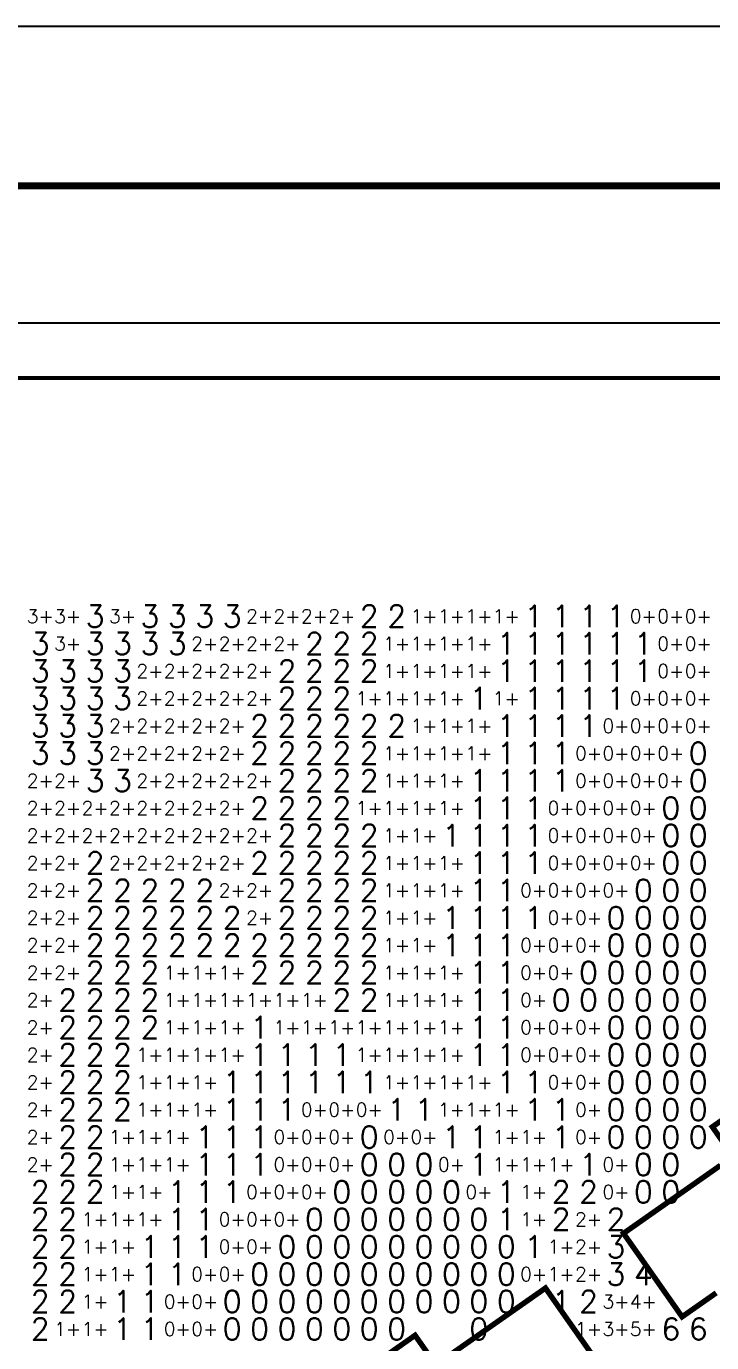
# Model space of a CAD drawing. Extents: x 36524853 to 36525459, y 2743936 to 2747542.
# Drawn here: x 36524979.2 to 36525041.7, y 2746994.5 to 2747114.6 of the extents above; entities that cross this region are included whole.
import ezdxf
from ezdxf.enums import TextEntityAlignment as Align

# ---------------------------------------------------------------- set-up
doc = ezdxf.new("R2010")
doc.units = 0
doc.header["$LTSCALE"] = 1000
doc.header["$MEASUREMENT"] = 0
for name, color, linetype in [('0-规划建筑', 34, 'Continuous'), ('_0', 7, 'Continuous'), ('A0-11 图框-粗线', 16, 'Continuous'), ('A0-13 图框-细线', 7, 'Continuous'), ('TG_SUNTESTE', 7, 'Continuous'), ('立面', 255, 'Continuous')]:
    doc.layers.add(name, color=color, linetype=linetype)
doc.layers.add('yichutu', color=7, linetype='Continuous', true_color=0xffffff, plot=False)
doc.styles.add('_TCH_SUNANA', font='SIMPLEX', dxfattribs={"width": 0.8, "bigfont": 'HZTXT'})

# ---------------------------------------------------------------- blocks, each defined once
blk = doc.blocks.new('33')
at = {"layer": 'Defpoints'}
blk.add_lwpolyline([(36502158.808, 2731665.999), (36502400.933, 2731665.999), (36502400.933, 2731494.799), (36502158.808, 2731494.799)], close=True, dxfattribs=at)
at = {"layer": '立面', "color": 7, "const_width": 0.407}
blk.add_lwpolyline([(36502158.808, 2731656.815), (36502400.933, 2731656.821)], dxfattribs=at)
blk = doc.blocks.new('yct-420-297-420-297-1-3000.0')
at = {"layer": 'yichutu', "color": 7, "linetype": 'Continuous', "true_color": 0xffffff}
blk.add_lwpolyline([(0, 0), (0, 297), (420, 297), (420, 0)], close=True, dxfattribs=at)
blk = doc.blocks.new('A$C6202001D')
at = {"layer": 'A0-11 图框-粗线', "const_width": 70}
blk.add_lwpolyline([(58400, 41000), (2500, 41000), (2500, 1000), (58400, 1000)], close=True, dxfattribs=at)
at = {"layer": 'A0-13 图框-细线'}
blk.add_lwpolyline([(59400, 42000), (0, 42000), (0, 0), (59400, 0)], close=True, dxfattribs=at)

msp = doc.modelspace()

# ---------------------------------------------------------------- linework, layer by layer
at = {"layer": '0-规划建筑', "const_width": 0.5}
for points in [[(36525048.02, 2747018.57), (36525041.8, 2747014.21), (36525043.35, 2747012)], [(36525042.54, 2747010.7), (36525033.7, 2747004.5), (36525035.54, 2747001.88), (36525035.54, 2747001.88), (36525039.04, 2746996.89), (36525042.15, 2746999.07)], [(36525017.73, 2746993.31), (36525026.58, 2746999.51), (36525028.41, 2746996.89), (36525028.41, 2746996.89), (36525031.92, 2746991.89)], [(36525008.47, 2746990.84), (36525014.69, 2746995.2), (36525016.24, 2746992.99)]]:
    msp.add_lwpolyline(points, dxfattribs=at)

# ---------------------------------------------------------------- block references
at = {"xscale": 0.005, "yscale": 0.005, "zscale": 0.005}
msp.add_blockref('A$C6202001D', (36524893.16, 2746877.5), dxfattribs=at)
at = {"layer": '_0', "xscale": 1.583838383838384, "yscale": 1.583838383838384, "zscale": 1.583838383838384}
msp.add_blockref('33', (-21288666.55, -1579402.89), dxfattribs=at)
at = {"layer": 'yichutu', "linetype": 'Continuous', "xscale": 0.9129735061014543, "yscale": 0.9129735061014543, "zscale": 0.9129735061014543}
msp.add_blockref('yct-420-297-420-297-1-3000.0', (36524853.67, 2746843.42), dxfattribs=at)

# ---------------------------------------------------------------- texts
at = {"layer": 'TG_SUNTESTE', "color": 4, "style": '_TCH_SUNANA'}
for s, height, p in [('3+', 1.25, (36524980.51, 2747060.78)), ('3+', 1.25, (36524983.01, 2747060.78)), ('3', 2, (36524985.51, 2747060.78)), ('3+', 1.25, (36524988.01, 2747060.78)), ('3', 2, (36524990.51, 2747060.78)), ('3', 2, (36524993.01, 2747060.78)), ('3', 2, (36524995.51, 2747060.78)), ('3', 2, (36524998.01, 2747060.78)), ('3', 2, (36524980.51, 2747058.28)), ('3+', 1.25, (36524983.01, 2747058.28)), ('3', 2, (36524985.51, 2747058.28)), ('3', 2, (36524988.01, 2747058.28)), ('3', 2, (36524990.51, 2747058.28)), ('3', 2, (36524993.01, 2747058.28)), ('3', 2, (36524980.51, 2747055.78)), ('3', 2, (36524983.01, 2747055.78)), ('3', 2, (36524985.51, 2747055.78)), ('3', 2, (36524988.01, 2747055.78)), ('3', 2, (36524980.51, 2747053.28)), ('3', 2, (36524983.01, 2747053.28)), ('3', 2, (36524985.51, 2747053.28)), ('3', 2, (36524988.01, 2747053.28)), ('3', 2, (36524980.51, 2747050.78)), ('3', 2, (36524983.01, 2747050.78)), ('3', 2, (36524985.51, 2747050.78)), ('3', 2, (36524980.51, 2747048.28)), ('3', 2, (36524983.01, 2747048.28)), ('3', 2, (36524985.51, 2747048.28)), ('3', 2, (36524985.51, 2747045.78)), ('3', 2, (36524988.01, 2747045.78)), ('3', 2, (36525033.01, 2747003.28)), ('3', 2, (36525033.01, 2747000.78)), ('3+', 1.25, (36525033.01, 2746998.28)), ('3+', 1.25, (36525033.01, 2746995.78))]:
    msp.add_text(s, height=height, dxfattribs=at).set_placement(p, align=Align.MIDDLE_CENTER)
at = {"layer": 'TG_SUNTESTE', "color": 3, "style": '_TCH_SUNANA'}
for s, height, p in [('2+', 1.25, (36525000.51, 2747060.78)), ('2+', 1.25, (36525003.01, 2747060.78)), ('2+', 1.25, (36525005.51, 2747060.78)), ('2+', 1.25, (36525008.01, 2747060.78)), ('2', 2, (36525010.51, 2747060.78)), ('2', 2, (36525013.01, 2747060.78)), ('2+', 1.25, (36524995.51, 2747058.28)), ('2+', 1.25, (36524998.01, 2747058.28)), ('2+', 1.25, (36525000.51, 2747058.28)), ('2+', 1.25, (36525003.01, 2747058.28)), ('2', 2, (36525005.51, 2747058.28)), ('2', 2, (36525008.01, 2747058.28)), ('2', 2, (36525010.51, 2747058.28)), ('2+', 1.25, (36524990.51, 2747055.78)), ('2+', 1.25, (36524993.01, 2747055.78)), ('2+', 1.25, (36524995.51, 2747055.78)), ('2+', 1.25, (36524998.01, 2747055.78)), ('2+', 1.25, (36525000.51, 2747055.78)), ('2', 2, (36525003.01, 2747055.78)), ('2', 2, (36525005.51, 2747055.78)), ('2', 2, (36525008.01, 2747055.78)), ('2', 2, (36525010.51, 2747055.78)), ('2+', 1.25, (36524990.51, 2747053.28)), ('2+', 1.25, (36524993.01, 2747053.28)), ('2+', 1.25, (36524995.51, 2747053.28)), ('2+', 1.25, (36524998.01, 2747053.28)), ('2+', 1.25, (36525000.51, 2747053.28)), ('2', 2, (36525003.01, 2747053.28)), ('2', 2, (36525005.51, 2747053.28)), ('2', 2, (36525008.01, 2747053.28)), ('2+', 1.25, (36524988.01, 2747050.78)), ('2+', 1.25, (36524990.51, 2747050.78)), ('2+', 1.25, (36524993.01, 2747050.78)), ('2+', 1.25, (36524995.51, 2747050.78)), ('2+', 1.25, (36524998.01, 2747050.78)), ('2', 2, (36525000.51, 2747050.78)), ('2', 2, (36525003.01, 2747050.78)), ('2', 2, (36525005.51, 2747050.78)), ('2', 2, (36525008.01, 2747050.78)), ('2', 2, (36525010.51, 2747050.78)), ('2', 2, (36525013.01, 2747050.78)), ('2+', 1.25, (36524988.01, 2747048.28)), ('2+', 1.25, (36524990.51, 2747048.28)), ('2+', 1.25, (36524993.01, 2747048.28)), ('2+', 1.25, (36524995.51, 2747048.28)), ('2+', 1.25, (36524998.01, 2747048.28)), ('2', 2, (36525000.51, 2747048.28)), ('2', 2, (36525003.01, 2747048.28)), ('2', 2, (36525005.51, 2747048.28)), ('2', 2, (36525008.01, 2747048.28)), ('2', 2, (36525010.51, 2747048.28)), ('2+', 1.25, (36524980.51, 2747045.78)), ('2+', 1.25, (36524983.01, 2747045.78)), ('2+', 1.25, (36524990.51, 2747045.78)), ('2+', 1.25, (36524993.01, 2747045.78)), ('2+', 1.25, (36524995.51, 2747045.78)), ('2+', 1.25, (36524998.01, 2747045.78)), ('2+', 1.25, (36525000.51, 2747045.78)), ('2', 2, (36525003.01, 2747045.78)), ('2', 2, (36525005.51, 2747045.78)), ('2', 2, (36525008.01, 2747045.78)), ('2', 2, (36525010.51, 2747045.78)), ('2+', 1.25, (36524980.51, 2747043.28)), ('2+', 1.25, (36524983.01, 2747043.28)), ('2+', 1.25, (36524985.51, 2747043.28)), ('2+', 1.25, (36524988.01, 2747043.28)), ('2+', 1.25, (36524990.51, 2747043.28)), ('2+', 1.25, (36524993.01, 2747043.28)), ('2+', 1.25, (36524995.51, 2747043.28)), ('2+', 1.25, (36524998.01, 2747043.28)), ('2', 2, (36525000.51, 2747043.28)), ('2', 2, (36525003.01, 2747043.28)), ('2', 2, (36525005.51, 2747043.28)), ('2', 2, (36525008.01, 2747043.28)), ('2', 2, (36525003.01, 2747040.78)), ('2', 2, (36525005.51, 2747040.78)), ('2', 2, (36525008.01, 2747040.78)), ('2', 2, (36525010.51, 2747040.78)), ('2+', 1.25, (36524980.51, 2747040.78)), ('2+', 1.25, (36524983.01, 2747040.78)), ('2+', 1.25, (36524985.51, 2747040.78)), ('2+', 1.25, (36524988.01, 2747040.78)), ('2+', 1.25, (36524990.51, 2747040.78)), ('2+', 1.25, (36524993.01, 2747040.78)), ('2+', 1.25, (36524995.51, 2747040.78)), ('2+', 1.25, (36524998.01, 2747040.78)), ('2+', 1.25, (36525000.51, 2747040.78)), ('2', 2, (36524985.51, 2747038.28)), ('2', 2, (36525000.51, 2747038.28)), ('2', 2, (36525003.01, 2747038.28)), ('2', 2, (36525005.51, 2747038.28)), ('2', 2, (36525008.01, 2747038.28)), ('2', 2, (36525010.51, 2747038.28)), ('2+', 1.25, (36524980.51, 2747038.28)), ('2+', 1.25, (36524983.01, 2747038.28)), ('2+', 1.25, (36524988.01, 2747038.28)), ('2+', 1.25, (36524990.51, 2747038.28)), ('2+', 1.25, (36524993.01, 2747038.28)), ('2+', 1.25, (36524995.51, 2747038.28)), ('2+', 1.25, (36524998.01, 2747038.28)), ('2', 2, (36524985.51, 2747035.78)), ('2', 2, (36524988.01, 2747035.78)), ('2', 2, (36524990.51, 2747035.78)), ('2', 2, (36524993.01, 2747035.78)), ('2', 2, (36524995.51, 2747035.78)), ('2', 2, (36525003.01, 2747035.78)), ('2', 2, (36525005.51, 2747035.78)), ('2', 2, (36525008.01, 2747035.78)), ('2', 2, (36525010.51, 2747035.78)), ('2+', 1.25, (36524980.51, 2747035.78)), ('2+', 1.25, (36524983.01, 2747035.78)), ('2+', 1.25, (36524998.01, 2747035.78)), ('2+', 1.25, (36525000.51, 2747035.78)), ('2+', 1.25, (36524980.51, 2747033.28)), ('2+', 1.25, (36524983.01, 2747033.28)), ('2', 2, (36524985.51, 2747033.28)), ('2', 2, (36524988.01, 2747033.28)), ('2', 2, (36524990.51, 2747033.28)), ('2', 2, (36524993.01, 2747033.28)), ('2', 2, (36524995.51, 2747033.28)), ('2', 2, (36524998.01, 2747033.28)), ('2+', 1.25, (36525000.51, 2747033.28)), ('2', 2, (36525003.01, 2747033.28)), ('2', 2, (36525005.51, 2747033.28)), ('2', 2, (36525008.01, 2747033.28)), ('2', 2, (36525010.51, 2747033.28)), ('2+', 1.25, (36524980.51, 2747030.78)), ('2+', 1.25, (36524983.01, 2747030.78)), ('2', 2, (36524985.51, 2747030.78)), ('2', 2, (36524988.01, 2747030.78)), ('2', 2, (36524990.51, 2747030.78)), ('2', 2, (36524993.01, 2747030.78)), ('2', 2, (36524995.51, 2747030.78)), ('2', 2, (36524998.01, 2747030.78)), ('2', 2, (36525000.51, 2747030.78)), ('2', 2, (36525003.01, 2747030.78)), ('2', 2, (36525005.51, 2747030.78)), ('2', 2, (36525008.01, 2747030.78)), ('2', 2, (36525010.51, 2747030.78)), ('2+', 1.25, (36524980.51, 2747028.28)), ('2+', 1.25, (36524983.01, 2747028.28)), ('2', 2, (36524985.51, 2747028.28)), ('2', 2, (36524988.01, 2747028.28)), ('2', 2, (36524990.51, 2747028.28)), ('2', 2, (36525000.51, 2747028.28)), ('2', 2, (36525003.01, 2747028.28)), ('2', 2, (36525005.51, 2747028.28)), ('2', 2, (36525008.01, 2747028.28)), ('2', 2, (36525010.51, 2747028.28)), ('2+', 1.25, (36524980.51, 2747025.78)), ('2', 2, (36524983.01, 2747025.78)), ('2', 2, (36524985.51, 2747025.78)), ('2', 2, (36524988.01, 2747025.78)), ('2', 2, (36524990.51, 2747025.78)), ('2', 2, (36525008.01, 2747025.78)), ('2', 2, (36525010.51, 2747025.78)), ('2+', 1.25, (36524980.51, 2747023.28)), ('2', 2, (36524983.01, 2747023.28)), ('2', 2, (36524985.51, 2747023.28)), ('2', 2, (36524988.01, 2747023.28)), ('2', 2, (36524990.51, 2747023.28)), ('2+', 1.25, (36524980.51, 2747020.78)), ('2', 2, (36524983.01, 2747020.78)), ('2', 2, (36524985.51, 2747020.78)), ('2', 2, (36524988.01, 2747020.78)), ('2+', 1.25, (36524980.51, 2747018.28)), ('2', 2, (36524983.01, 2747018.28)), ('2', 2, (36524985.51, 2747018.28)), ('2', 2, (36524988.01, 2747018.28)), ('2+', 1.25, (36524980.51, 2747015.78)), ('2', 2, (36524983.01, 2747015.78)), ('2', 2, (36524985.51, 2747015.78)), ('2', 2, (36524988.01, 2747015.78)), ('2+', 1.25, (36524980.51, 2747013.28)), ('2', 2, (36524983.01, 2747013.28)), ('2', 2, (36524985.51, 2747013.28)), ('2', 2, (36524983.01, 2747010.78)), ('2', 2, (36524985.51, 2747010.78)), ('2+', 1.25, (36524980.51, 2747010.78)), ('2', 2, (36524980.51, 2747008.28)), ('2', 2, (36524983.01, 2747008.28)), ('2', 2, (36524985.51, 2747008.28)), ('2', 2, (36525028.01, 2747008.28)), ('2', 2, (36525030.51, 2747008.28)), ('2', 2, (36524980.51, 2747005.78)), ('2', 2, (36524983.01, 2747005.78)), ('2', 2, (36525028.01, 2747005.78)), ('2', 2, (36525033.01, 2747005.78)), ('2+', 1.25, (36525030.51, 2747005.78)), ('2', 2, (36524980.51, 2747003.28)), ('2', 2, (36524983.01, 2747003.28)), ('2+', 1.25, (36525030.51, 2747003.28)), ('2', 2, (36524980.51, 2747000.78)), ('2', 2, (36524983.01, 2747000.78)), ('2+', 1.25, (36525030.51, 2747000.78)), ('2', 2, (36524980.51, 2746998.28)), ('2', 2, (36524983.01, 2746998.28)), ('2', 2, (36525030.51, 2746998.28)), ('2', 2, (36524980.51, 2746995.78))]:
    msp.add_text(s, height=height, dxfattribs=at).set_placement(p, align=Align.MIDDLE_CENTER)
at = {"layer": 'TG_SUNTESTE', "color": 2, "style": '_TCH_SUNANA'}
for s, height, p in [('1+', 1.25, (36525015.51, 2747060.78)), ('1+', 1.25, (36525018.01, 2747060.78)), ('1+', 1.25, (36525020.51, 2747060.78)), ('1+', 1.25, (36525023.01, 2747060.78)), ('1', 2, (36525025.51, 2747060.78)), ('1', 2, (36525028.01, 2747060.78)), ('1', 2, (36525030.51, 2747060.78)), ('1', 2, (36525033.01, 2747060.78)), ('1+', 1.25, (36525013.01, 2747058.28)), ('1+', 1.25, (36525015.51, 2747058.28)), ('1+', 1.25, (36525018.01, 2747058.28)), ('1+', 1.25, (36525020.51, 2747058.28)), ('1', 2, (36525023.01, 2747058.28)), ('1', 2, (36525025.51, 2747058.28)), ('1', 2, (36525028.01, 2747058.28)), ('1', 2, (36525030.51, 2747058.28)), ('1', 2, (36525033.01, 2747058.28)), ('1', 2, (36525035.51, 2747058.28)), ('1+', 1.25, (36525013.01, 2747055.78)), ('1+', 1.25, (36525015.51, 2747055.78)), ('1+', 1.25, (36525018.01, 2747055.78)), ('1+', 1.25, (36525020.51, 2747055.78)), ('1', 2, (36525023.01, 2747055.78)), ('1', 2, (36525025.51, 2747055.78)), ('1', 2, (36525028.01, 2747055.78)), ('1', 2, (36525030.51, 2747055.78)), ('1', 2, (36525033.01, 2747055.78)), ('1', 2, (36525035.51, 2747055.78)), ('1+', 1.25, (36525010.51, 2747053.28)), ('1+', 1.25, (36525013.01, 2747053.28)), ('1+', 1.25, (36525015.51, 2747053.28)), ('1+', 1.25, (36525018.01, 2747053.28)), ('1', 2, (36525020.51, 2747053.28)), ('1+', 1.25, (36525023.01, 2747053.28)), ('1', 2, (36525025.51, 2747053.28)), ('1', 2, (36525028.01, 2747053.28)), ('1', 2, (36525030.51, 2747053.28)), ('1', 2, (36525033.01, 2747053.28)), ('1+', 1.25, (36525015.51, 2747050.78)), ('1+', 1.25, (36525018.01, 2747050.78)), ('1+', 1.25, (36525020.51, 2747050.78)), ('1', 2, (36525023.01, 2747050.78)), ('1', 2, (36525025.51, 2747050.78)), ('1', 2, (36525028.01, 2747050.78)), ('1', 2, (36525030.51, 2747050.78)), ('1+', 1.25, (36525013.01, 2747048.28)), ('1+', 1.25, (36525015.51, 2747048.28)), ('1+', 1.25, (36525018.01, 2747048.28)), ('1+', 1.25, (36525020.51, 2747048.28)), ('1', 2, (36525023.01, 2747048.28)), ('1', 2, (36525025.51, 2747048.28)), ('1', 2, (36525028.01, 2747048.28)), ('1+', 1.25, (36525013.01, 2747045.78)), ('1+', 1.25, (36525015.51, 2747045.78)), ('1+', 1.25, (36525018.01, 2747045.78)), ('1', 2, (36525020.51, 2747045.78)), ('1', 2, (36525023.01, 2747045.78)), ('1', 2, (36525025.51, 2747045.78)), ('1', 2, (36525028.01, 2747045.78)), ('1+', 1.25, (36525010.51, 2747043.28)), ('1+', 1.25, (36525013.01, 2747043.28)), ('1+', 1.25, (36525015.51, 2747043.28)), ('1+', 1.25, (36525018.01, 2747043.28)), ('1', 2, (36525020.51, 2747043.28)), ('1', 2, (36525023.01, 2747043.28)), ('1', 2, (36525025.51, 2747043.28)), ('1', 2, (36525018.01, 2747040.78)), ('1', 2, (36525020.51, 2747040.78)), ('1', 2, (36525023.01, 2747040.78)), ('1', 2, (36525025.51, 2747040.78)), ('1+', 1.25, (36525013.01, 2747040.78)), ('1+', 1.25, (36525015.51, 2747040.78)), ('1', 2, (36525020.51, 2747038.28)), ('1', 2, (36525023.01, 2747038.28)), ('1', 2, (36525025.51, 2747038.28)), ('1+', 1.25, (36525013.01, 2747038.28)), ('1+', 1.25, (36525015.51, 2747038.28)), ('1+', 1.25, (36525018.01, 2747038.28)), ('1', 2, (36525020.51, 2747035.78)), ('1', 2, (36525023.01, 2747035.78)), ('1+', 1.25, (36525013.01, 2747035.78)), ('1+', 1.25, (36525015.51, 2747035.78)), ('1+', 1.25, (36525018.01, 2747035.78)), ('1+', 1.25, (36525013.01, 2747033.28)), ('1+', 1.25, (36525015.51, 2747033.28)), ('1', 2, (36525018.01, 2747033.28)), ('1', 2, (36525020.51, 2747033.28)), ('1', 2, (36525023.01, 2747033.28)), ('1', 2, (36525025.51, 2747033.28)), ('1+', 1.25, (36525013.01, 2747030.78)), ('1+', 1.25, (36525015.51, 2747030.78)), ('1', 2, (36525018.01, 2747030.78)), ('1', 2, (36525020.51, 2747030.78)), ('1', 2, (36525023.01, 2747030.78)), ('1+', 1.25, (36524993.01, 2747028.28)), ('1+', 1.25, (36524995.51, 2747028.28)), ('1+', 1.25, (36524998.01, 2747028.28)), ('1+', 1.25, (36525013.01, 2747028.28)), ('1+', 1.25, (36525015.51, 2747028.28)), ('1+', 1.25, (36525018.01, 2747028.28)), ('1', 2, (36525020.51, 2747028.28)), ('1', 2, (36525023.01, 2747028.28)), ('1+', 1.25, (36524993.01, 2747025.78)), ('1+', 1.25, (36524995.51, 2747025.78)), ('1+', 1.25, (36524998.01, 2747025.78)), ('1+', 1.25, (36525000.51, 2747025.78)), ('1+', 1.25, (36525003.01, 2747025.78)), ('1+', 1.25, (36525005.51, 2747025.78)), ('1+', 1.25, (36525013.01, 2747025.78)), ('1+', 1.25, (36525015.51, 2747025.78)), ('1+', 1.25, (36525018.01, 2747025.78)), ('1', 2, (36525020.51, 2747025.78)), ('1', 2, (36525023.01, 2747025.78)), ('1+', 1.25, (36524993.01, 2747023.28)), ('1+', 1.25, (36524995.51, 2747023.28)), ('1+', 1.25, (36524998.01, 2747023.28)), ('1', 2, (36525000.51, 2747023.28)), ('1+', 1.25, (36525003.01, 2747023.28)), ('1+', 1.25, (36525005.51, 2747023.28)), ('1+', 1.25, (36525008.01, 2747023.28)), ('1+', 1.25, (36525010.51, 2747023.28)), ('1+', 1.25, (36525013.01, 2747023.28)), ('1+', 1.25, (36525015.51, 2747023.28)), ('1+', 1.25, (36525018.01, 2747023.28)), ('1', 2, (36525020.51, 2747023.28)), ('1', 2, (36525023.01, 2747023.28)), ('1+', 1.25, (36524990.51, 2747020.78)), ('1+', 1.25, (36524993.01, 2747020.78)), ('1+', 1.25, (36524995.51, 2747020.78)), ('1+', 1.25, (36524998.01, 2747020.78)), ('1', 2, (36525000.51, 2747020.78)), ('1', 2, (36525003.01, 2747020.78)), ('1', 2, (36525005.51, 2747020.78)), ('1', 2, (36525008.01, 2747020.78)), ('1+', 1.25, (36525010.51, 2747020.78)), ('1+', 1.25, (36525013.01, 2747020.78)), ('1+', 1.25, (36525015.51, 2747020.78)), ('1+', 1.25, (36525018.01, 2747020.78)), ('1', 2, (36525020.51, 2747020.78)), ('1', 2, (36525023.01, 2747020.78)), ('1+', 1.25, (36524990.51, 2747018.28)), ('1+', 1.25, (36524993.01, 2747018.28)), ('1+', 1.25, (36524995.51, 2747018.28)), ('1', 2, (36524998.01, 2747018.28)), ('1', 2, (36525000.51, 2747018.28)), ('1', 2, (36525003.01, 2747018.28)), ('1', 2, (36525005.51, 2747018.28)), ('1', 2, (36525008.01, 2747018.28)), ('1', 2, (36525010.51, 2747018.28)), ('1+', 1.25, (36525013.01, 2747018.28)), ('1+', 1.25, (36525015.51, 2747018.28)), ('1+', 1.25, (36525018.01, 2747018.28)), ('1+', 1.25, (36525020.51, 2747018.28)), ('1', 2, (36525023.01, 2747018.28)), ('1', 2, (36525025.51, 2747018.28)), ('1+', 1.25, (36524990.51, 2747015.78)), ('1+', 1.25, (36524993.01, 2747015.78)), ('1+', 1.25, (36524995.51, 2747015.78)), ('1', 2, (36524998.01, 2747015.78)), ('1', 2, (36525000.51, 2747015.78)), ('1', 2, (36525003.01, 2747015.78)), ('1', 2, (36525013.01, 2747015.78)), ('1', 2, (36525015.51, 2747015.78)), ('1+', 1.25, (36525018.01, 2747015.78)), ('1+', 1.25, (36525020.51, 2747015.78)), ('1+', 1.25, (36525023.01, 2747015.78)), ('1', 2, (36525025.51, 2747015.78)), ('1', 2, (36525028.01, 2747015.78)), ('1+', 1.25, (36524988.01, 2747013.28)), ('1+', 1.25, (36524990.51, 2747013.28)), ('1+', 1.25, (36524993.01, 2747013.28)), ('1', 2, (36524995.51, 2747013.28)), ('1', 2, (36524998.01, 2747013.28)), ('1', 2, (36525000.51, 2747013.28)), ('1', 2, (36525018.01, 2747013.28)), ('1', 2, (36525020.51, 2747013.28)), ('1+', 1.25, (36525023.01, 2747013.28)), ('1+', 1.25, (36525025.51, 2747013.28)), ('1', 2, (36525028.01, 2747013.28)), ('1', 2, (36524995.51, 2747010.78)), ('1', 2, (36524998.01, 2747010.78)), ('1', 2, (36525000.51, 2747010.78)), ('1', 2, (36525020.51, 2747010.78)), ('1', 2, (36525030.51, 2747010.78)), ('1+', 1.25, (36524988.01, 2747010.78)), ('1+', 1.25, (36524990.51, 2747010.78)), ('1+', 1.25, (36524993.01, 2747010.78)), ('1+', 1.25, (36525023.01, 2747010.78)), ('1+', 1.25, (36525025.51, 2747010.78)), ('1+', 1.25, (36525028.01, 2747010.78)), ('1', 2, (36524993.01, 2747008.28)), ('1', 2, (36524995.51, 2747008.28)), ('1', 2, (36524998.01, 2747008.28)), ('1', 2, (36525023.01, 2747008.28)), ('1+', 1.25, (36524988.01, 2747008.28)), ('1+', 1.25, (36524990.51, 2747008.28)), ('1+', 1.25, (36525025.51, 2747008.28)), ('1', 2, (36524993.01, 2747005.78)), ('1', 2, (36524995.51, 2747005.78)), ('1', 2, (36525023.01, 2747005.78)), ('1+', 1.25, (36524985.51, 2747005.78)), ('1+', 1.25, (36524988.01, 2747005.78)), ('1+', 1.25, (36524990.51, 2747005.78)), ('1+', 1.25, (36525025.51, 2747005.78)), ('1', 2, (36524990.51, 2747003.28)), ('1', 2, (36524993.01, 2747003.28)), ('1', 2, (36524995.51, 2747003.28)), ('1', 2, (36525025.51, 2747003.28)), ('1+', 1.25, (36524985.51, 2747003.28)), ('1+', 1.25, (36524988.01, 2747003.28)), ('1+', 1.25, (36525028.01, 2747003.28)), ('1+', 1.25, (36524985.51, 2747000.78)), ('1+', 1.25, (36524988.01, 2747000.78)), ('1', 2, (36524990.51, 2747000.78)), ('1', 2, (36524993.01, 2747000.78)), ('1+', 1.25, (36525028.01, 2747000.78)), ('1+', 1.25, (36524985.51, 2746998.28)), ('1', 2, (36524988.01, 2746998.28)), ('1', 2, (36524990.51, 2746998.28)), ('1', 2, (36525028.01, 2746998.28)), ('1+', 1.25, (36524983.01, 2746995.78)), ('1+', 1.25, (36524985.51, 2746995.78)), ('1', 2, (36524988.01, 2746995.78)), ('1', 2, (36524990.51, 2746995.78)), ('1+', 1.25, (36525030.51, 2746995.78))]:
    msp.add_text(s, height=height, dxfattribs=at).set_placement(p, align=Align.MIDDLE_CENTER)
at = {"layer": 'TG_SUNTESTE', "color": 1, "style": '_TCH_SUNANA'}
for s, height, p in [('0+', 1.25, (36525035.51, 2747060.78)), ('0+', 1.25, (36525038.01, 2747060.78)), ('0+', 1.25, (36525040.51, 2747060.78)), ('0+', 1.25, (36525038.01, 2747058.28)), ('0+', 1.25, (36525040.51, 2747058.28)), ('0+', 1.25, (36525038.01, 2747055.78)), ('0+', 1.25, (36525040.51, 2747055.78)), ('0+', 1.25, (36525035.51, 2747053.28)), ('0+', 1.25, (36525038.01, 2747053.28)), ('0+', 1.25, (36525040.51, 2747053.28)), ('0+', 1.25, (36525033.01, 2747050.78)), ('0+', 1.25, (36525035.51, 2747050.78)), ('0+', 1.25, (36525038.01, 2747050.78)), ('0+', 1.25, (36525040.51, 2747050.78)), ('0+', 1.25, (36525030.51, 2747048.28)), ('0+', 1.25, (36525033.01, 2747048.28)), ('0+', 1.25, (36525035.51, 2747048.28)), ('0+', 1.25, (36525038.01, 2747048.28)), ('0', 2, (36525040.51, 2747048.28)), ('0+', 1.25, (36525030.51, 2747045.78)), ('0+', 1.25, (36525033.01, 2747045.78)), ('0+', 1.25, (36525035.51, 2747045.78)), ('0+', 1.25, (36525038.01, 2747045.78)), ('0', 2, (36525040.51, 2747045.78)), ('0+', 1.25, (36525028.01, 2747043.28)), ('0+', 1.25, (36525030.51, 2747043.28)), ('0+', 1.25, (36525033.01, 2747043.28)), ('0+', 1.25, (36525035.51, 2747043.28)), ('0', 2, (36525038.01, 2747043.28)), ('0', 2, (36525040.51, 2747043.28)), ('0', 2, (36525038.01, 2747040.78)), ('0', 2, (36525040.51, 2747040.78)), ('0+', 1.25, (36525028.01, 2747040.78)), ('0+', 1.25, (36525030.51, 2747040.78)), ('0+', 1.25, (36525033.01, 2747040.78)), ('0+', 1.25, (36525035.51, 2747040.78)), ('0', 2, (36525038.01, 2747038.28)), ('0', 2, (36525040.51, 2747038.28)), ('0+', 1.25, (36525028.01, 2747038.28)), ('0+', 1.25, (36525030.51, 2747038.28)), ('0+', 1.25, (36525033.01, 2747038.28)), ('0+', 1.25, (36525035.51, 2747038.28)), ('0', 2, (36525035.51, 2747035.78)), ('0', 2, (36525038.01, 2747035.78)), ('0', 2, (36525040.51, 2747035.78)), ('0+', 1.25, (36525025.51, 2747035.78)), ('0+', 1.25, (36525028.01, 2747035.78)), ('0+', 1.25, (36525030.51, 2747035.78)), ('0+', 1.25, (36525033.01, 2747035.78)), ('0+', 1.25, (36525028.01, 2747033.28)), ('0+', 1.25, (36525030.51, 2747033.28)), ('0', 2, (36525033.01, 2747033.28)), ('0', 2, (36525035.51, 2747033.28)), ('0', 2, (36525038.01, 2747033.28)), ('0', 2, (36525040.51, 2747033.28)), ('0+', 1.25, (36525025.51, 2747030.78)), ('0+', 1.25, (36525028.01, 2747030.78)), ('0+', 1.25, (36525030.51, 2747030.78)), ('0', 2, (36525033.01, 2747030.78)), ('0', 2, (36525035.51, 2747030.78)), ('0', 2, (36525038.01, 2747030.78)), ('0', 2, (36525040.51, 2747030.78)), ('0+', 1.25, (36525025.51, 2747028.28)), ('0+', 1.25, (36525028.01, 2747028.28)), ('0', 2, (36525030.51, 2747028.28)), ('0', 2, (36525033.01, 2747028.28)), ('0', 2, (36525035.51, 2747028.28)), ('0', 2, (36525038.01, 2747028.28)), ('0', 2, (36525040.51, 2747028.28)), ('0+', 1.25, (36525025.51, 2747025.78)), ('0', 2, (36525028.01, 2747025.78)), ('0', 2, (36525030.51, 2747025.78)), ('0', 2, (36525033.01, 2747025.78)), ('0', 2, (36525035.51, 2747025.78)), ('0', 2, (36525038.01, 2747025.78)), ('0', 2, (36525040.51, 2747025.78)), ('0+', 1.25, (36525025.51, 2747023.28)), ('0+', 1.25, (36525028.01, 2747023.28)), ('0+', 1.25, (36525030.51, 2747023.28)), ('0', 2, (36525033.01, 2747023.28)), ('0', 2, (36525035.51, 2747023.28)), ('0', 2, (36525038.01, 2747023.28)), ('0', 2, (36525040.51, 2747023.28)), ('0+', 1.25, (36525025.51, 2747020.78)), ('0+', 1.25, (36525028.01, 2747020.78)), ('0+', 1.25, (36525030.51, 2747020.78)), ('0', 2, (36525033.01, 2747020.78)), ('0', 2, (36525035.51, 2747020.78)), ('0', 2, (36525038.01, 2747020.78)), ('0', 2, (36525040.51, 2747020.78)), ('0+', 1.25, (36525028.01, 2747018.28)), ('0+', 1.25, (36525030.51, 2747018.28)), ('0', 2, (36525033.01, 2747018.28)), ('0', 2, (36525035.51, 2747018.28)), ('0', 2, (36525038.01, 2747018.28)), ('0', 2, (36525040.51, 2747018.28)), ('0+', 1.25, (36525005.51, 2747015.78)), ('0+', 1.25, (36525008.01, 2747015.78)), ('0+', 1.25, (36525010.51, 2747015.78)), ('0+', 1.25, (36525030.51, 2747015.78)), ('0', 2, (36525033.01, 2747015.78)), ('0', 2, (36525035.51, 2747015.78)), ('0', 2, (36525038.01, 2747015.78)), ('0', 2, (36525040.51, 2747015.78)), ('0+', 1.25, (36525003.01, 2747013.28)), ('0+', 1.25, (36525005.51, 2747013.28)), ('0+', 1.25, (36525008.01, 2747013.28)), ('0', 2, (36525010.51, 2747013.28)), ('0+', 1.25, (36525013.01, 2747013.28)), ('0+', 1.25, (36525015.51, 2747013.28)), ('0+', 1.25, (36525030.51, 2747013.28)), ('0', 2, (36525033.01, 2747013.28)), ('0', 2, (36525035.51, 2747013.28)), ('0', 2, (36525038.01, 2747013.28)), ('0', 2, (36525040.51, 2747013.28)), ('0', 2, (36525010.51, 2747010.78)), ('0', 2, (36525013.01, 2747010.78)), ('0', 2, (36525015.51, 2747010.78)), ('0', 2, (36525035.51, 2747010.78)), ('0', 2, (36525038.01, 2747010.78)), ('0+', 1.25, (36525003.01, 2747010.78)), ('0+', 1.25, (36525005.51, 2747010.78)), ('0+', 1.25, (36525008.01, 2747010.78)), ('0+', 1.25, (36525018.01, 2747010.78)), ('0+', 1.25, (36525033.01, 2747010.78)), ('0', 2, (36525008.01, 2747008.28)), ('0', 2, (36525010.51, 2747008.28)), ('0', 2, (36525013.01, 2747008.28)), ('0', 2, (36525015.51, 2747008.28)), ('0', 2, (36525018.01, 2747008.28)), ('0', 2, (36525035.51, 2747008.28)), ('0', 2, (36525038.01, 2747008.28)), ('0+', 1.25, (36525000.51, 2747008.28)), ('0+', 1.25, (36525003.01, 2747008.28)), ('0+', 1.25, (36525005.51, 2747008.28)), ('0+', 1.25, (36525020.51, 2747008.28)), ('0+', 1.25, (36525033.01, 2747008.28)), ('0', 2, (36525005.51, 2747005.78)), ('0', 2, (36525008.01, 2747005.78)), ('0', 2, (36525010.51, 2747005.78)), ('0', 2, (36525013.01, 2747005.78)), ('0', 2, (36525015.51, 2747005.78)), ('0', 2, (36525018.01, 2747005.78)), ('0', 2, (36525020.51, 2747005.78)), ('0+', 1.25, (36524998.01, 2747005.78)), ('0+', 1.25, (36525000.51, 2747005.78)), ('0+', 1.25, (36525003.01, 2747005.78)), ('0', 2, (36525003.01, 2747003.28)), ('0', 2, (36525005.51, 2747003.28)), ('0', 2, (36525008.01, 2747003.28)), ('0', 2, (36525010.51, 2747003.28)), ('0', 2, (36525013.01, 2747003.28)), ('0', 2, (36525015.51, 2747003.28)), ('0', 2, (36525018.01, 2747003.28)), ('0', 2, (36525020.51, 2747003.28)), ('0', 2, (36525023.01, 2747003.28)), ('0+', 1.25, (36524998.01, 2747003.28)), ('0+', 1.25, (36525000.51, 2747003.28)), ('0+', 1.25, (36524995.51, 2747000.78)), ('0+', 1.25, (36524998.01, 2747000.78)), ('0', 2, (36525000.51, 2747000.78)), ('0', 2, (36525003.01, 2747000.78)), ('0', 2, (36525005.51, 2747000.78)), ('0', 2, (36525008.01, 2747000.78)), ('0', 2, (36525010.51, 2747000.78)), ('0', 2, (36525013.01, 2747000.78)), ('0', 2, (36525015.51, 2747000.78)), ('0', 2, (36525018.01, 2747000.78)), ('0', 2, (36525020.51, 2747000.78)), ('0', 2, (36525023.01, 2747000.78)), ('0+', 1.25, (36525025.51, 2747000.78)), ('0+', 1.25, (36524993.01, 2746998.28)), ('0+', 1.25, (36524995.51, 2746998.28)), ('0', 2, (36524998.01, 2746998.28)), ('0', 2, (36525000.51, 2746998.28)), ('0', 2, (36525003.01, 2746998.28)), ('0', 2, (36525005.51, 2746998.28)), ('0', 2, (36525008.01, 2746998.28)), ('0', 2, (36525010.51, 2746998.28)), ('0', 2, (36525013.01, 2746998.28)), ('0', 2, (36525015.51, 2746998.28)), ('0', 2, (36525018.01, 2746998.28)), ('0', 2, (36525020.51, 2746998.28)), ('0', 2, (36525023.01, 2746998.28)), ('0+', 1.25, (36524993.01, 2746995.78)), ('0+', 1.25, (36524995.51, 2746995.78)), ('0', 2, (36524998.01, 2746995.78)), ('0', 2, (36525000.51, 2746995.78)), ('0', 2, (36525003.01, 2746995.78)), ('0', 2, (36525005.51, 2746995.78)), ('0', 2, (36525008.01, 2746995.78)), ('0', 2, (36525010.51, 2746995.78)), ('0', 2, (36525013.01, 2746995.78)), ('0', 2, (36525020.51, 2746995.78))]:
    msp.add_text(s, height=height, dxfattribs=at).set_placement(p, align=Align.MIDDLE_CENTER)
at = {"layer": 'TG_SUNTESTE', "color": 5, "style": '_TCH_SUNANA'}
for s, height, p in [('4', 2, (36525035.51, 2747000.78)), ('4+', 1.25, (36525035.51, 2746998.28))]:
    msp.add_text(s, height=height, dxfattribs=at).set_placement(p, align=Align.MIDDLE_CENTER)
at = {"layer": 'TG_SUNTESTE', "color": 6, "style": '_TCH_SUNANA'}
msp.add_text('5+', height=1.25, dxfattribs=at).set_placement((36525035.51, 2746995.78), align=Align.MIDDLE_CENTER)
at = {"layer": 'TG_SUNTESTE', "color": 7, "style": '_TCH_SUNANA'}
for p in [(36525038.01, 2746995.78), (36525040.51, 2746995.78)]:
    msp.add_text('6', height=2, dxfattribs=at).set_placement(p, align=Align.MIDDLE_CENTER)

doc.saveas('drawing.dxf')
